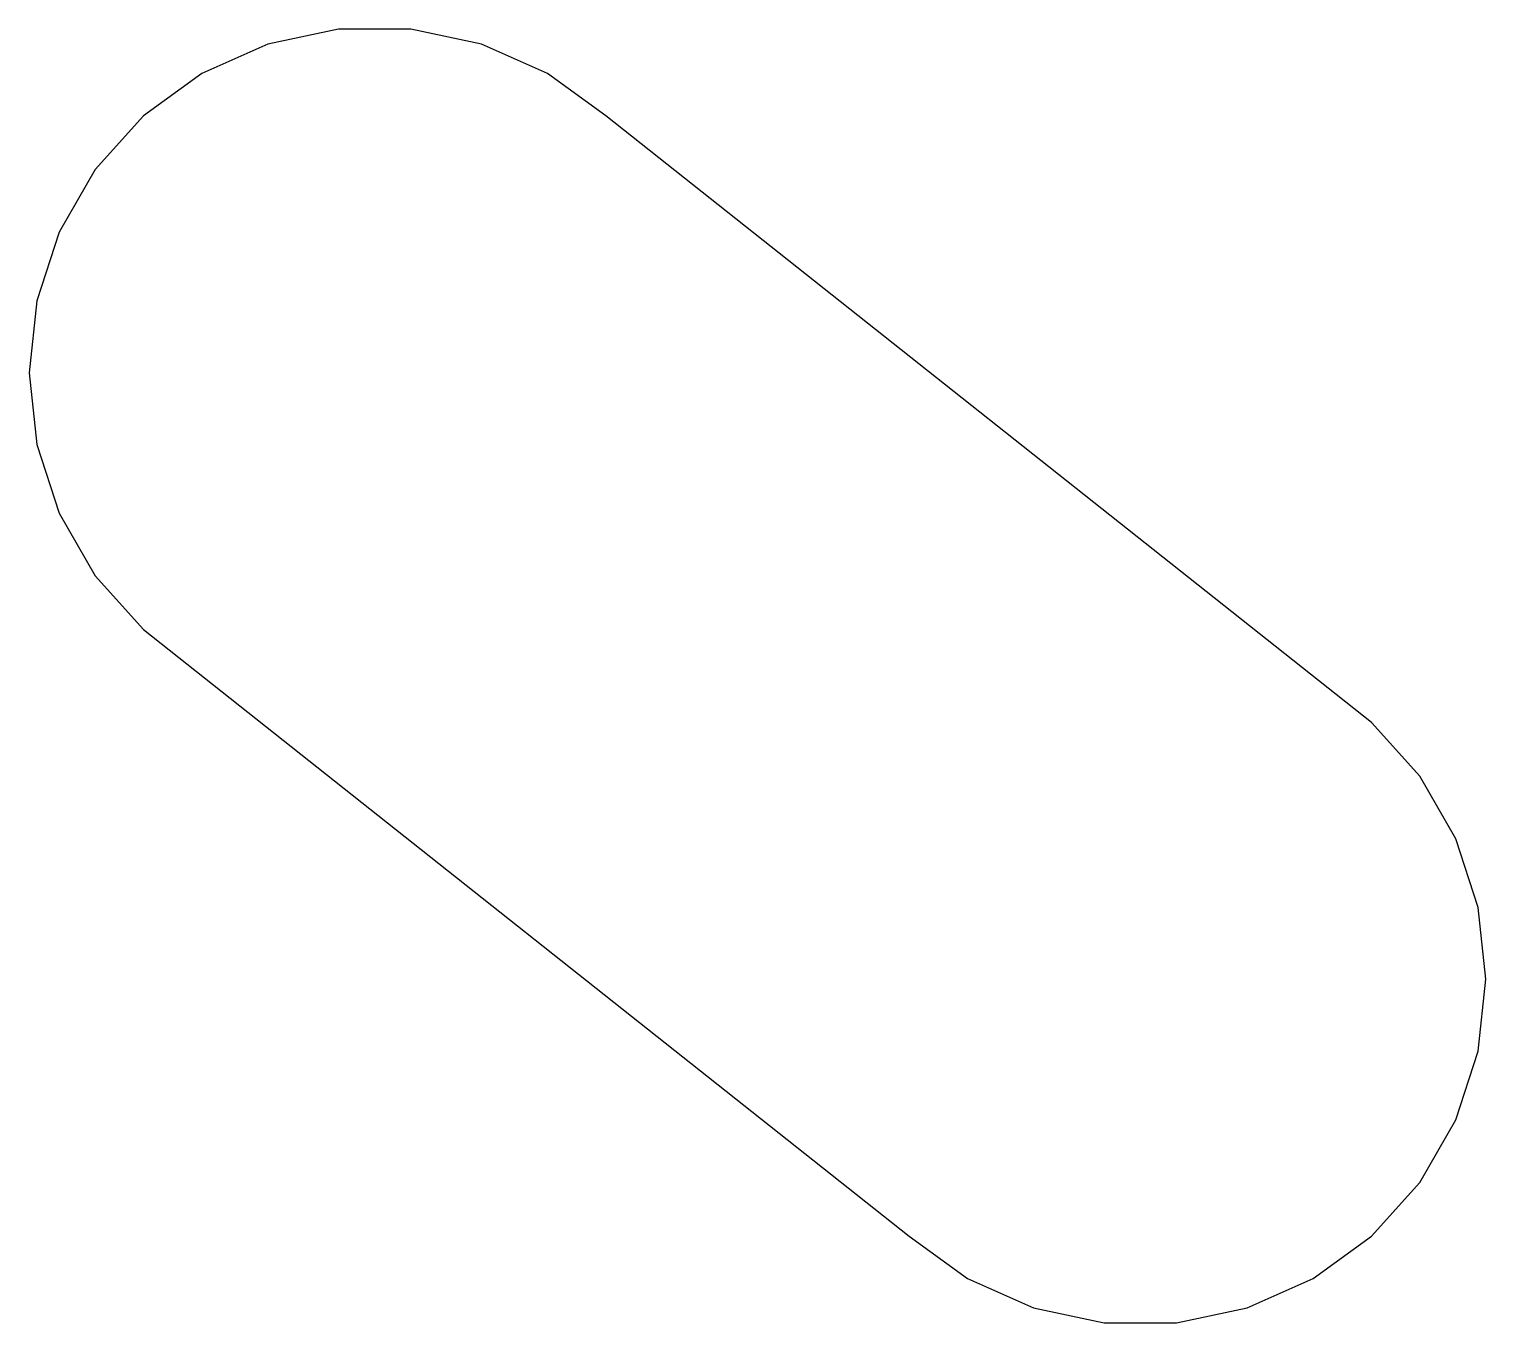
# Model space of a CAD drawing. Header units: metres. Extents: x -5.5 to 17.7, y -15.1 to 5.5.
import ezdxf

# ---------------------------------------------------------------- set-up
doc = ezdxf.new("R2010")
doc.units = ezdxf.units.M

msp = doc.modelspace()

# ---------------------------------------------------------------- linework, layer by layer
for p, q in [((-0.574907, 5.46987), (-1.69959, 5.23081)), ((0.574907, 5.46987), (-0.574907, 5.46987)), ((1.69959, 5.23081), (0.574907, 5.46987)), ((-1.69959, 5.23081), (-2.75, 4.76314)), ((2.75, 4.76314), (1.69959, 5.23081)), ((-2.75, 4.76314), (-3.68022, 4.0873)), ((3.68022, 4.0873), (2.75, 4.76314)), ((-3.68022, 4.0873), (-4.44959, 3.23282)), ((15.8695, -5.56998), (3.68022, 4.0873)), ((-4.44959, 3.23282), (-5.0245, 2.23705)), ((-5.0245, 2.23705), (-5.37981, 1.14351)), ((-5.37981, 1.14351), (-5.5, 0)), ((-5.5, 0), (-5.37981, -1.14351)), ((-5.37981, -1.14351), (-5.0245, -2.23705)), ((-5.0245, -2.23705), (-4.44959, -3.23282)), ((-4.44959, -3.23282), (-3.68022, -4.0873)), ((-3.68022, -4.0873), (8.50902, -13.7446)), ((16.6388, -6.42446), (15.8695, -5.56998)), ((17.2137, -7.42023), (16.6388, -6.42446)), ((17.569, -8.51377), (17.2137, -7.42023)), ((17.6892, -9.65728), (17.569, -8.51377)), ((17.569, -10.8008), (17.6892, -9.65728)), ((17.2137, -11.8943), (17.569, -10.8008)), ((16.6388, -12.8901), (17.2137, -11.8943)), ((15.8695, -13.7446), (16.6388, -12.8901)), ((8.50902, -13.7446), (9.43924, -14.4204)), ((14.9392, -14.4204), (15.8695, -13.7446)), ((9.43924, -14.4204), (10.4896, -14.8881)), ((13.8888, -14.8881), (14.9392, -14.4204)), ((10.4896, -14.8881), (11.6143, -15.1272)), ((12.7641, -15.1272), (13.8888, -14.8881)), ((11.6143, -15.1272), (12.7641, -15.1272))]:
    msp.add_line(p, q)

doc.saveas('drawing.dxf')
